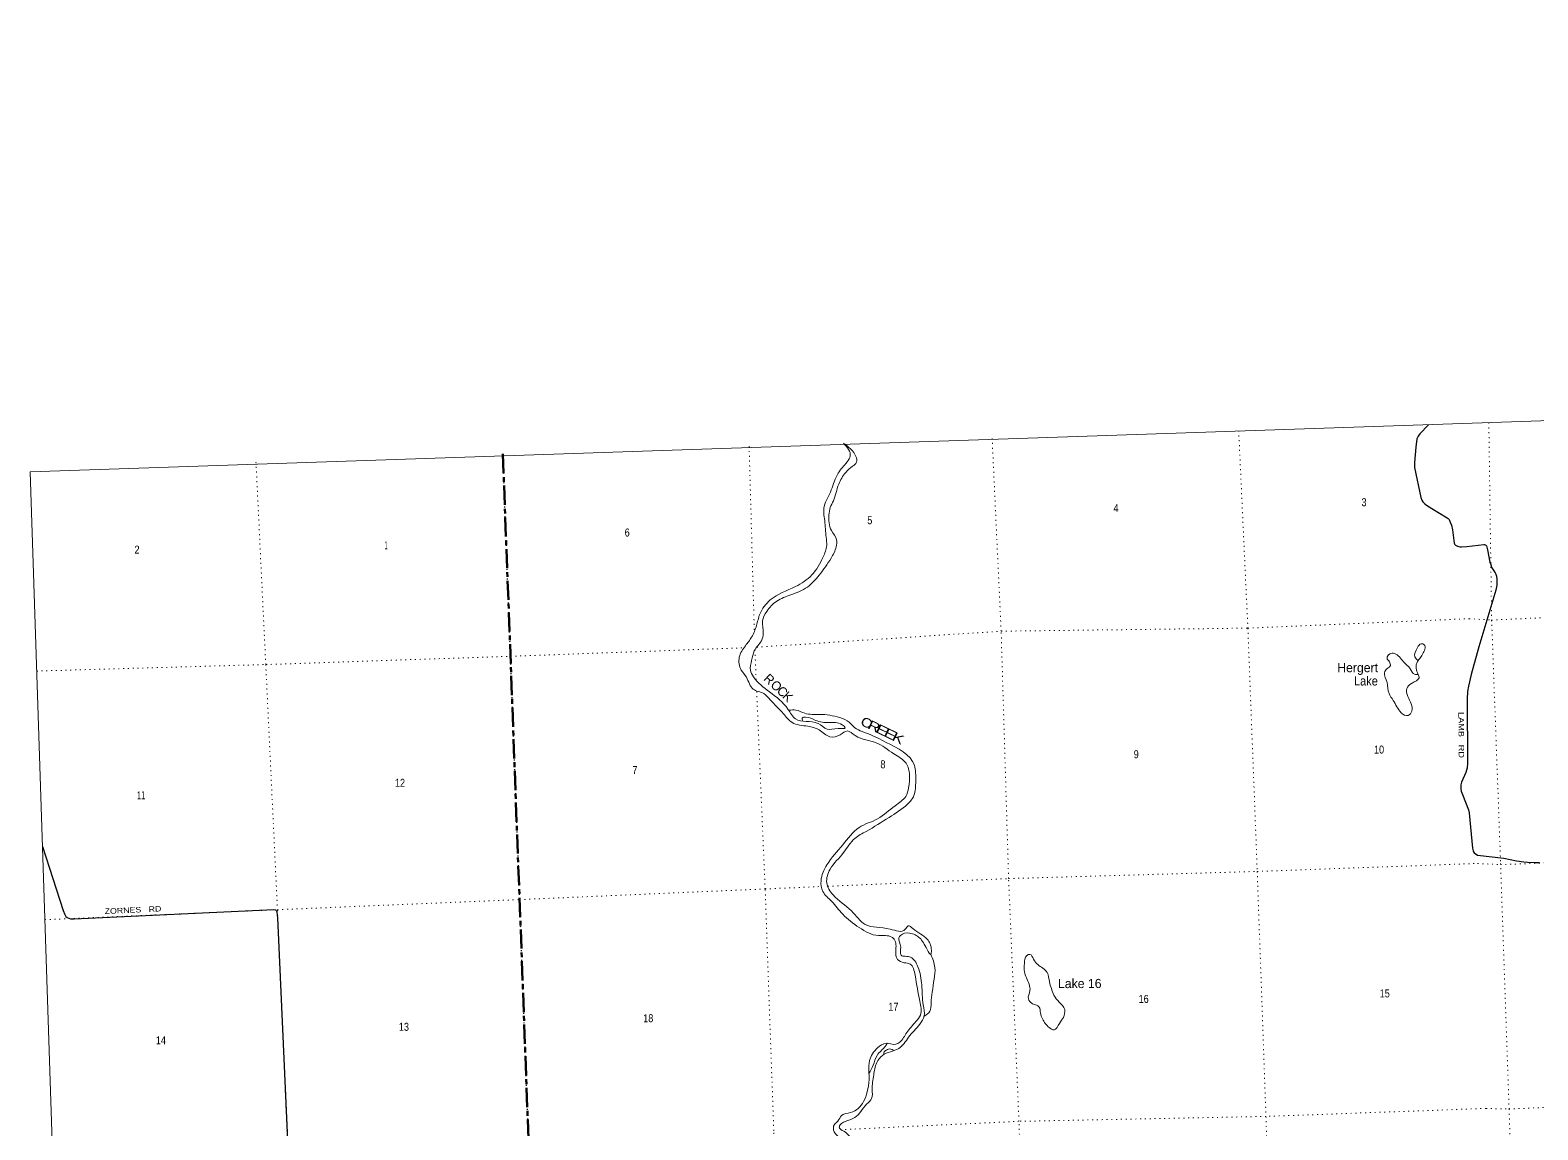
# Model space of a CAD drawing. Header units: feet. Extents: x 751810 to 1010326, y -353855 to -161247.
# Drawn here: x 751810 to 784770, y -185271 to -161247 of the extents above; entities that cross this region are included whole.
import ezdxf
from ezdxf.enums import TextEntityAlignment as Align

# ---------------------------------------------------------------- set-up
doc = ezdxf.new("R2010")
doc.units = ezdxf.units.FT
doc.header["$LTSCALE"] = 70
doc.linetypes.add('DOTTED', pattern=[1.5, 0.3, -1.2])
doc.linetypes.add('LONG_DASH_SHORT_DASH', pattern=[9.9, 6, -1.2, 1.5, -1.2])
for name, color, linetype, lineweight in [('11', 7, 'LONG_DASH_SHORT_DASH', 60), ('29', 7, 'Continuous', 25), ('39', 7, 'Continuous', 13), ('4', 7, 'Continuous', 13), ('6', 7, 'DOTTED', 25), ('7', 7, 'DOTTED', 13)]:
    doc.layers.add(name, color=color, linetype=linetype, lineweight=lineweight)
doc.layers.add('30', color=7, linetype='Continuous')
doc.layers.add('41', color=7, linetype='Continuous')

msp = doc.modelspace()

# ---------------------------------------------------------------- linework, layer by layer
at = {"layer": '11'}
msp.add_lwpolyline([(762144.82, -170505.4), (763310.56, -201669.88), (761370.87, -201703.89), (761015.41, -207920.15), (760995.91, -216405.26)], dxfattribs=at)
at = {"layer": '29'}
msp.add_line((752079.96, -179083.99), (752533.68, -180476.93), dxfattribs=at)
for points in [[(782381.83, -169867.63), (782192.6, -170067.91), (782151.62, -170116.68), (782139.18, -170143.97), (782126.85, -170174.81), (782100.81, -170353.4), (782070.35, -170691.85), (782070.35, -170747.35), (782076.98, -170802.84), (782212.5, -171455.83), (782231.63, -171513.14), (782252.18, -171548.09), (782296.09, -171596.76), (782334.36, -171626.21), (782455.09, -171697.66), (782787.09, -171897.1), (782809.98, -171917.11), (782828.48, -171937.67), (782855.57, -171992.09), (782883.95, -172061.01), (782905.67, -172162), (782942.48, -172452.99), (782955.86, -172482.46), (782970.24, -172496.85), (783010.3, -172519.82), (783062.7, -172533.85), (783101.07, -172535.78), (783215.21, -172525.26)], [(783215.21, -172525.26), (783588.84, -172481.86), (783606.68, -172482.19), (783621.93, -172487.46), (783633.85, -172497.16), (783643.95, -172512.53), (783666.35, -172598.45), (783723.89, -172870.56), (783739.18, -172923.75), (783752.49, -172959.25), (783767.46, -172996.14), (783775.77, -173011.39), (783836.2, -173105.12), (783853.6, -173134.62), (783860.6, -173153.94), (783867.25, -173177.24), (783876.12, -173238.26), (783875.87, -173290.98), (783870.58, -173372.5), (783850.72, -173478.85), (783477.59, -174716.86), (783311.44, -175322.23)], [(783311.44, -175322.22), (783251.35, -175581.77), (783233.23, -175693.63), (783223.68, -175864.23), (783229.5, -177255.02), (783221.93, -177370.15), (783213.71, -177413.32), (783196.16, -177465.15), (783104.59, -177676.67), (783087.36, -177733.01), (783083.08, -177789.9), (783083.25, -177819.35), (783093.52, -177872.81), (783122.87, -177947.98), (783255.01, -178278.98), (783269.19, -178344.62), (783282.27, -178503.78), (783340.48, -179114.32), (783345.73, -179145.88), (783353.94, -179172.6), (783366.27, -179198.3), (783380.98, -179216.02), (783447.27, -179270.56)], [(783447.27, -179270.56), (784023.25, -179338.62), (784302.2, -179393.26), (784364.55, -179404.07), (784402.25, -179409.61), (784463.24, -179416.27), (784546.29, -179422.71), (784689.33, -179432.82), (784737.11, -179434.02), (784805.85, -179434.02)], [(752533.68, -180476.93), (752565.38, -180568.85), (752591.63, -180607.48), (752621.24, -180636.02), (752653.37, -180650.46), (752688.26, -180658.51), (752770.45, -180659.11), (757133.62, -180457.25), (757173.77, -180462.43), (757196.39, -180483.9), (757203.3, -180505.4), (757211.01, -180580.35), (757213.65, -180639.29)], [(757213.65, -180639.29), (757640.3, -190031.68)]]:
    msp.add_lwpolyline(points, dxfattribs=at)
at = {"layer": '39'}
for points in [[(769588.44, -170268.59), (769737.85, -170546.51), (769669.11, -170679.21), (769474.79, -170924.01), (769324.02, -171292.41), (769242.42, -171469.74), (769166.95, -171650.92), (769179.37, -171960.52), (769211.33, -172323.94), (769224.27, -172504.72), (769144.64, -172754.44), (768900.14, -173149.55), (768539.26, -173402.93), (767988.54, -173695.7), (767761.78, -174003.79), (767688.22, -174255.36), (767582.48, -174505.8), (767446.93, -174694.66), (767313.02, -174943.85), (767356.86, -175226.43), (767467.59, -175382.41), (767617.42, -175646), (767847.06, -175740.36), (767987.38, -175875.4), (768279.03, -176181.41), (768467.06, -176371.5), (768810.94, -176454.7), (769058.27, -176534.49), (769293.4, -176683.04), (769521.29, -176638.58), (769675.84, -176557.88), (769847.36, -176657.86), (770303.76, -176814.46), (770688.05, -177053.54), (770959.01, -177263.5), (771034.15, -177515.04), (771013.68, -177797.37), (770950.48, -177986.27), (770718.92, -178191.84), (770336.77, -178475.98), (769931.98, -178666.15), (769574.48, -179044.22), (769228.56, -179478.33), (769099.38, -179828.02), (769139.96, -180064.4), (769328.58, -180276.62), (769573.39, -180559.75), (769932.99, -180851.83), (770355.75, -181027.47), (770646.06, -181061.81), (770699.57, -181108.65), (770734.67, -181365.31), (770769.76, -181547.5), (770916.41, -181619.97), (771047.86, -181650.6), (771154.92, -181893.22), (771258.77, -182461.97), (771271.03, -182765.54), (771174.39, -182907.05), (770971.93, -183148.05), (770820.81, -183355.45), (770731.64, -183402.16), (770520.03, -183379.76), (770331.88, -183481.5), (770160.47, -183755.87), (770144.71, -183989.76), (770149.73, -184174.79), (770110.69, -184439.5), (770030.13, -184655.04), (769747.24, -184894.21), (769546.06, -184960.08), (769468.9, -185078.92), (769390.65, -185157.54), (769384.86, -185314.68), (769549.33, -185451.07), (769971.09, -185886.36), (770261.81, -186158.18), (770376.24, -186301.98), (770550.25, -186420), (770603.63, -186609.74), (770654.94, -186797.53), (770873.78, -187234.33), (770979.58, -187430.69), (770954.47, -187542.07), (771009.31, -187711.65), (771146.48, -187878.98), (771272.34, -187925.86), (771308.78, -188083.86), (771327.85, -188194.03), (771461.66, -188385.6), (771487.84, -188535.84)], [(769587.84, -170267.78), (769862.85, -170561.21), (769876.27, -170685.63), (769788.25, -170774.57), (769639.18, -170909.46), (769485.41, -171167.25), (769368.56, -171526.67), (769300.25, -171675.46), (769272.48, -171837.23), (769327.94, -172177.86), (769439.99, -172382.1), (769432.03, -172533.26), (769318.2, -172781.91), (769058.94, -173151.26), (768800.75, -173411.89), (768437.63, -173582.81), (768133.89, -173719.91), (767910.91, -173945.37), (767820.09, -174153.14), (767837.49, -174424.37), (767795.62, -174584.51), (767640.86, -174806.1), (767582.28, -175017.01), (767553.92, -175231.12), (767622.11, -175374.17), (767972.65, -175702.72), (768376.76, -176080.12), (768543.35, -176294.95), (768771.9, -176349.09), (769034.37, -176394.26), (769232.59, -176515.64), (769471.39, -176503.08), (769623.68, -176486.85), (769559.57, -176420.17), (769279.03, -176375.5), (768980.25, -176325.29), (768761.25, -176252.78), (768687.5, -176274.92), (768700.38, -176336.81)], [(782151.74, -175019.85), (782081.23, -174939.26), (782140.03, -174736.39), (782218.12, -174651.74), (782285.04, -174674.07), (782250.44, -174880.3), (782188.75, -174976.58), (782151.74, -175019.85)], [(782155.91, -175321.63), (782073.47, -175319.85), (781979.72, -175197.63), (781830.88, -175044.71), (781637.1, -174864.84), (781530.84, -174873.78), (781473, -174963.91), (781525.55, -175049.02), (781545.8, -175128.97), (781477.21, -175193.23), (781415.35, -175283.48), (781473.34, -175495.23), (781516.14, -175739.6), (781608.59, -175888.03), (781784.74, -176158.95), (781933.08, -176219.3), (782014.91, -176124.49), (781927.81, -175802.83), (781904.99, -175628.36), (782004.62, -175523), (782089.72, -175474.38), (782172.04, -175397.67), (782155.91, -175321.63)], [(782156, -175322.06), (782110.08, -175188.03), (782117.5, -175091.23), (782152.4, -175019.07)], [(768400.51, -176103.99), (768546.09, -176099.65), (768744.96, -176170.7), (769069.13, -176194.06), (769509.13, -176264.57), (769716.9, -176367.58), (769801.69, -176455.83), (770135.71, -176619.8), (770524.6, -176806.42), (771141.04, -177306.84), (771168.55, -177654.27), (771130.82, -177967.26), (770991.2, -178154.21), (770587.13, -178445), (770086.99, -178750.48), (769837.96, -178904.2), (769593.18, -179214.78), (769297.55, -179577.07), (769225.25, -179874.9), (769363.08, -180140.83), (769764.37, -180488.12), (770063.72, -180781.85), (770611.13, -180885.65), (770940.84, -180890.74), (771007.15, -180816.47), (771105.07, -180870.15), (771418.96, -181107.13), (771511.96, -181350.13), (771498.24, -181437.04), (771419.1, -181334.55), (771253.37, -181077.43), (771033.5, -180972.74), (770836, -181026.43), (770803.18, -181075.63), (770840.93, -181281.9), (770851.7, -181456.7), (770940.76, -181480.44), (771057.83, -181499.38), (771216.23, -181708.4), (771301.38, -182106.58), (771335.31, -182542.39), (771355.86, -182781.34), (771260.25, -182961.06), (771012.86, -183249.57), (770800.42, -183492.86), (770615.47, -183564.33), (770442.84, -183645.52), (770316.51, -183803.94), (770251.48, -184073.39), (770217.93, -184392.3), (770205.04, -184583.85), (770095.97, -184711.61), (769838.65, -185004.43), (769661.78, -185077.68), (769566.43, -185118.52), (769503.97, -185186.65), (769498.82, -185218.99), (769595.55, -185302.89), (769812.4, -185518.36), (770271.6, -185926.46), (770480.32, -186212.6), (770667.05, -186428.89), (770797.69, -186874.14), (771080.84, -187311.2), (771169.28, -187534.2), (771356.71, -187702.17), (771384.52, -187912.73), (771406.74, -188065.08), (771507.12, -188283.73), (771602.3, -188532.71), (771692.29, -188590.63), (772017.1, -188489.19), (772386.26, -188467.04), (772518.48, -188600.28), (772564.43, -188812.37), (772649.23, -188975.09), (772964.11, -189322.73), (773167.62, -189639.19), (773215.48, -189921.66), (773170.84, -190128.17), (773140.31, -190336.3), (773118.85, -190582.43), (773077.8, -190772.74), (772966.96, -191057.53), (772728.44, -191524.93), (772392.86, -192192.21), (772171.69, -192558.51), (772079.31, -192856.88), (772041.05, -193298.69), (772034.23, -193787.95), (772079.51, -194346.22)], [(771356.62, -182789.68), (771477.74, -182681.4), (771507.08, -182503.49), (771530.65, -182261.33), (771571.26, -181980.47), (771588.43, -181724.4), (771502.35, -181439.58)], [(774399.37, -182819.02), (774426.7, -182641.16), (774307.76, -182479.38), (774191.16, -182329.6), (774134.97, -182184.21), (774092.89, -182040.45), (774041.09, -181834.57), (773835.37, -181659.05), (773745.8, -181542.75), (773664.6, -181438.29), (773596.97, -181464.29), (773545.39, -181636.77), (773546.28, -181817.88), (773648.08, -182088.82), (773665.95, -182229.22), (773632.71, -182411.26), (773725.96, -182515.38), (773868.6, -182587.97), (773896.25, -182718.03), (773944.03, -182849.56), (774085.81, -183038.9), (774193.66, -183088.29), (774310.38, -182946.23), (774399.37, -182819.02)], [(770147.56, -184040.16), (770239.67, -183860.38), (770324.25, -183644.73), (770507.67, -183442.49), (770550.58, -183377.71)], [(770473.81, -183627.33), (770473.39, -183586.32), (770528.14, -183530.48), (770625.94, -183505.67), (770674.84, -183530.5), (770682.52, -183543.32)]]:
    msp.add_spline(points, degree=3, dxfattribs=at)
at = {"layer": '4'}
msp.add_lwpolyline([(751809.62, -170897.82), (783122.91, -169842.15), (814434.73, -168743.41), (845745, -167601.59), (877053.68, -166416.71), (908360.69, -165188.77), (939665.99, -163917.76), (970969.51, -162603.69), (1002271.19, -161246.56), (1010326.19, -344125.92), (978772.94, -345493.95), (947217.84, -346818.58), (915660.96, -348099.8), (884102.33, -349337.62), (852542.04, -350532.02), (820980.12, -351683.01), (789416.81, -352794.88), (757851.71, -353854.74)], close=True, dxfattribs=at)
msp.add_lwpolyline([(751809.62, -170897.82), (783122.91, -169842.15), (814434.73, -168743.41), (845745, -167601.59), (877053.68, -166416.71), (908360.69, -165188.77), (939665.99, -163917.76), (970969.51, -162603.69), (1002271.19, -161246.56), (1010326.19, -344125.92), (978772.94, -345493.95), (947217.84, -346818.58), (915660.96, -348099.8), (884102.33, -349337.62), (852542.04, -350532.02), (820980.12, -351683.01), (789416.81, -352794.88), (757851.71, -353854.74)], close=True, dxfattribs=at)
at = {"layer": '6'}
msp.add_lwpolyline([(763310.56, -201669.88), (763109.58, -196293.62), (762908.13, -190923.71), (762709.89, -185567.31), (762510.91, -180245.58), (762312.31, -174928.8), (762144.82, -170505.4)], dxfattribs=at)
at = {"layer": '7'}
for p, q in [((767526.99, -170335.83), (767640.67, -174368.72)), ((767653.36, -174788.75), (767680.97, -175429.7))]:
    msp.add_line(p, q, dxfattribs=at)
for points in [[(778230.03, -169997.03), (778430.87, -174310.32), (778635.35, -179626.11), (778826.75, -184978.47), (778993.63, -190315.41), (779189.65, -195689.79), (779392.45, -201017.69)], [(783697.96, -169822.35), (783759.7, -174135.02), (783956.14, -179449.63), (784140.25, -184816.98), (784321.43, -190156.25), (784529.78, -195466.43), (784629.02, -198491.81)], [(774015.57, -201267.1), (773837.41, -195884.18), (773599.43, -190519), (773425.92, -185085.64), (773199.68, -179782.52), (773036.98, -174377.04), (772839.96, -170167.65)], [(756746.83, -170681.88), (756960.13, -175107.68), (757215.91, -180462.32), (757445.58, -185780.22), (757730.11, -191121.2), (757741.33, -192381.47)], [(783269.53, -174103.93), (783759.7, -174135.02), (787834.92, -173942.92)], [(767696.39, -174728.36), (773036.98, -174377.04), (778430.87, -174310.32), (783269.53, -174103.93)], [(751953.29, -175248.3), (756968.11, -175105.45), (762312.7, -174925.36), (767418.01, -174739.81)], [(767692.34, -175693.75), (767878.81, -180022.35), (768067.18, -185336.56), (768442.3, -190720.14), (768459.11, -196081.29), (768633.38, -201542.81)], [(783453.5, -179451.82), (783955.06, -179477.84), (788921.02, -179284.91)], [(769248.6, -179950.14), (773199.68, -179782.52), (778635.35, -179626.11), (783453.5, -179451.82)], [(752132.67, -180680.27), (757215.91, -180462.32), (762510.91, -180241.27), (767878.43, -180008.27), (769092.43, -179956.77)], [(783637.61, -184803.52), (778826.75, -184978.47), (773425.92, -185085.64), (769558.5, -185266.73)], [(783637.61, -184803.52), (784140.25, -184816.98), (789015.41, -184600.28)]]:
    msp.add_lwpolyline(points, dxfattribs=at)

# ---------------------------------------------------------------- texts
at = {"layer": '30', "width": 1.25}
msp.add_text('LAMB   RD', height=120, rotation=270.24, dxfattribs=at).set_placement((783034.85, -176143.83))
at = {"layer": '30', "width": 1.2}
msp.add_text('ZORNES   RD', height=120, rotation=2.746, dxfattribs=at).set_placement((754060.04, -180527.63), align=Align.CENTER)
at = {"layer": '41'}
for s, rotation, p in [('R', 316.912, (767900.07, -175499.04)), ('O', 316.912, (768054.88, -175644.46)), ('C', 316.956, (768186.13, -175767.96)), ('K', 316.959, (768304.51, -175881.06))]:
    msp.add_text(s, height=200, rotation=rotation, dxfattribs=at).set_placement(p, align=Align.CENTER)
for s, p in [('Hergert', (780830.2, -175273.17)), ('Lake 16', (774755.97, -182174.1))]:
    msp.add_text(s, height=200, dxfattribs=at).set_placement(p, align=Align.CENTER)
at = {"layer": '41', "width": 0.9}
msp.add_text('Lake', height=200, dxfattribs=at).set_placement((781011.01, -175563.58), align=Align.CENTER)
at = {"layer": '41'}
for s, rotation, width, p in [('C', 333.652, 1.25, (770049.73, -176465.86)), ('R', 334.055, 1.35, (770216.31, -176547.82)), ('E', 334.372, 1.5, (770392.09, -176631.87)), ('E', 334.358, 1.5, (770571.01, -176717.78)), ('K', 333.147, 1.4, (770742.42, -176804.62))]:
    msp.add_text(s, height=200, rotation=rotation, dxfattribs=dict(at, width=width)).set_placement(p, align=Align.CENTER)
at = {"layer": '7'}
for s, width, p in [('4', 0.85, (775549.96, -171774.47)), ('3', 0.85, (780970.51, -171647.54)), ('5', 0.85, (770165.65, -172040.13)), ('6', 0.85, (764861.7, -172309.4)), ('2', 0.85, (754145.73, -172682.98)), ('1', 0.4, (759589.23, -172587.65)), ('9', 0.85, (775990.22, -177153.06)), ('10', 0.85, (781298.7, -177050.71)), ('7', 0.85, (765030.22, -177498.74)), ('8', 0.85, (770452.73, -177372.18)), ('12', 0.85, (759894.69, -177777.67)), ('11', 0.65, (754235.81, -178047.92)), ('15', 0.85, (781422.92, -182378.59)), ('17', 0.85, (770680.94, -182670.85)), ('16', 0.85, (776152.71, -182498.68)), ('13', 0.85, (759980.5, -183107.73)), ('18', 0.85, (765322.13, -182919.76)), ('14', 0.85, (754668.46, -183401.5))]:
    msp.add_text(s, height=175, dxfattribs=dict(at, width=width)).set_placement(p, align=Align.CENTER)

doc.saveas('drawing.dxf')
